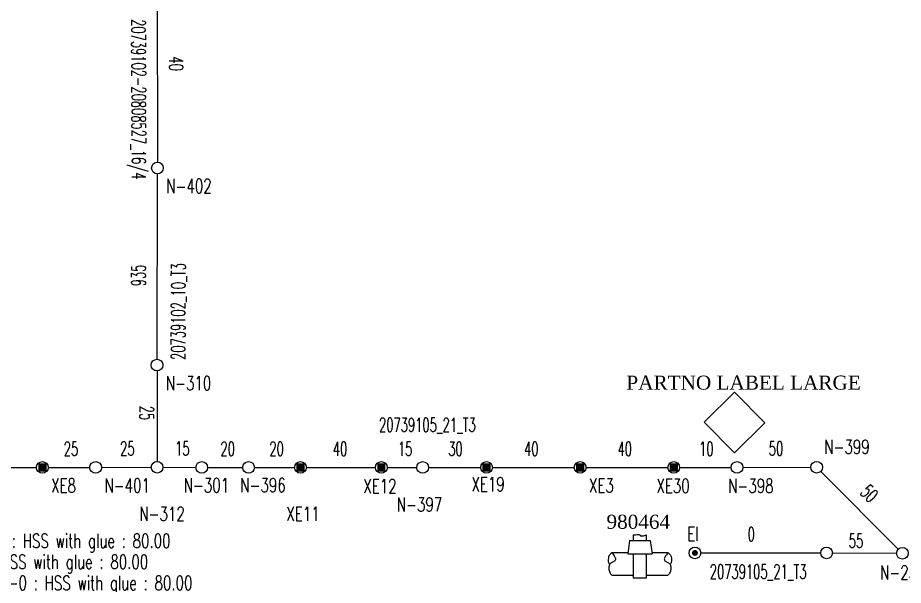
# Model space of a CAD drawing. Header units: millimetres. Extents: x -78 to 6757, y -2226 to 2184.
# Drawn here: x 1304.8 to 1683.4, y 1025.9 to 1268.4 of the extents above; entities that cross this region are included whole.
import ezdxf

# ---------------------------------------------------------------- set-up
doc = ezdxf.new("R2010")
doc.units = ezdxf.units.MM
for name, color, linetype in [('COVERINGS', 7, 'Continuous'), ('LAYER_0', 7, 'Continuous'), ('SELECTION', 7, 'Continuous'), ('SYMBOLS', 7, 'Continuous')]:
    doc.layers.add(name, color=color, linetype=linetype)
doc.styles.add('HS-BUNDLE-DIMENSION', font='ROMANS.SHX', dxfattribs={"width": 0.6, "height": 6})
doc.styles.add('HS-NODE', font='ROMANS.SHX', dxfattribs={"width": 0.7, "height": 6})
doc.styles.add('HS-PART-NO', font='ROMANS.SHX', dxfattribs={"width": 0.7, "height": 6})
doc.styles.get("Standard").update_dxf_attribs({"font": 'TIMES.TTF'})
doc.linetypes.add('20739102', pattern='A,0.0001,-0.2,[132,ltypeshp.shx,S=0.2,R=0,X=-0.2,Y=0],-0.2', length=0.4001)
doc.linetypes.add('20739105', pattern='A,0.0001,-0.2,[132,ltypeshp.shx,S=0.2,R=0,X=-0.2,Y=0],-0.2', length=0.4001)
doc.linetypes.add('20808527', pattern='A,0.4,-0.2,["X",Standard,S=0.3,R=0,X=-0.1,Y=-0.15],-0.2', length=0.8)
doc.linetypes.add('ZIPPED_TUBE', pattern='A,0.0001,-0.25,["~",Standard,S=1,R=0,X=-0.3,Y=-0.6],-0.25', length=0.5001)

# ---------------------------------------------------------------- blocks, each defined once
blk = doc.blocks.new('498003180A', base_point=(148.73, 107.2))
at = {"layer": 'COVERINGS', "color": 7}
for points in [[(133.73, 109.16), (133.45, 108.77), (133.09, 108.42), (132.77, 108.04), (132.44, 107.67), (132.16, 107.29), (132.05, 106.82), (131.89, 106.18), (131.78, 105.41), (131.83, 104.69), (131.86, 104.33), (131.93, 103.98), (132.05, 103.67), (132.18, 103.36), (132.36, 103.09), (132.61, 102.87)], [(133.73, 109.16), (134.05, 108.53), (134.58, 107.93), (135.01, 107.31), (135.22, 107.01), (135.41, 106.69), (135.53, 106.37), (135.64, 106.05), (135.69, 105.72), (135.62, 105.38), (135.56, 105.02), (135.35, 104.75), (135.07, 104.52), (134.79, 104.29), (134.44, 104.11), (134.08, 103.92), (133.73, 103.73), (133.37, 103.55), (133.07, 103.32), (132.77, 103.1), (132.53, 102.84), (132.43, 102.49), (132.29, 102.05), (132.21, 101.56), (132.19, 101.06), (132.17, 100.56), (132.22, 100.05), (132.33, 99.554), (132.43, 99.06), (132.6, 98.586), (132.83, 98.163), (133.07, 97.741), (133.37, 97.371), (133.73, 97.084)], [(163.73, 109.16), (163.42, 108.53), (162.88, 107.93), (162.45, 107.31), (162.24, 107.01), (162.05, 106.69), (161.93, 106.37), (161.82, 106.05), (161.77, 105.72), (161.84, 105.38), (161.9, 105.02), (162.11, 104.75), (162.39, 104.52), (162.67, 104.29), (163.02, 104.11), (163.38, 103.92), (163.73, 103.73), (164.1, 103.55), (164.39, 103.32), (164.69, 103.1), (164.93, 102.84), (165.04, 102.49), (165.17, 102.05), (165.25, 101.56), (165.27, 101.06), (165.29, 100.56), (165.24, 100.05), (165.14, 99.554), (165.03, 99.06), (164.86, 98.586), (164.63, 98.163), (164.39, 97.741), (164.1, 97.371), (163.73, 97.084)], [(163.73, 109.16), (164.01, 108.77), (164.37, 108.42), (164.7, 108.04), (165.02, 107.67), (165.3, 107.29), (165.41, 106.82), (165.57, 106.18), (165.68, 105.41), (165.63, 104.69), (165.6, 104.33), (165.53, 103.98), (165.41, 103.67), (165.28, 103.36), (165.1, 103.09), (164.85, 102.87)]]:
    blk.add_lwpolyline(points, dxfattribs=at)
at = {"layer": 'SELECTION', "color": 7}
for points in [[(145.23, 118.51), (145.81, 118.51), (146.43, 118.64), (147.03, 118.71), (147.33, 118.74), (147.62, 118.76), (147.91, 118.73), (148.19, 118.71), (148.47, 118.64), (148.73, 118.51), (148.89, 118.43), (148.88, 118.15), (149.05, 118.09), (149.29, 117.98), (149.55, 117.95), (149.81, 117.96), (150.07, 117.98), (150.33, 118.04), (150.6, 118.11), (151.14, 118.26), (151.69, 118.47), (152.22, 118.5)], [(145.23, 118.51), (145.23, 115.51), (152.23, 115.51), (152.23, 118.51)], [(143.23, 115.51), (142.23, 108.51)], [(143.23, 115.51), (154.23, 115.51)], [(154.23, 115.51), (155.23, 108.51)], [(133.73, 109.16), (142.32, 109.16)], [(155.14, 109.16), (163.73, 109.16)], [(142.23, 108.51), (155.23, 108.51)], [(145.23, 108.51), (145.23, 95.62), (152.23, 95.62), (152.23, 108.51)], [(133.73, 97.084), (145.23, 97.084)], [(152.23, 97.084), (163.73, 97.084)]]:
    blk.add_lwpolyline(points, dxfattribs=at)
blk = doc.blocks.new('498003180')
at = {"layer": 'SYMBOLS', "color": 0, "xscale": 0.8000000000000007, "yscale": 0.7999999999999972, "zscale": 0.8}
blk.add_blockref('498003180A', (104.79, -203.32), dxfattribs=at)
at = {"layer": 'LAYER_0', "color": 7, "linetype": 'Continuous', "insert": (90.52, -185.63), "char_height": 6, "width": 590.658, "attachment_point": 1}
blk.add_mtext('{\\fTimes New Roman|b0|i0|c0|p18;980464}', dxfattribs=at)
blk = doc.blocks.new('499003440')
at = {"layer": 'LAYER_0', "color": 7, "linetype": 'Continuous'}
blk.add_lwpolyline([(110.69, 48.3), (123.62, 35.26), (110.7, 22.46), (97.78, 35.5)], close=True, dxfattribs=at)
at = {"layer": 'LAYER_0', "color": 7, "linetype": 'Continuous', "insert": (64.48, 55.39), "char_height": 6, "width": 590.658, "attachment_point": 1}
blk.add_mtext('{\\fTimes New Roman|b0|i0|c0|p18;PARTNO LABEL LARGE}', dxfattribs=at)

msp = doc.modelspace()

# ---------------------------------------------------------------- linework, layer by layer
at = {"color": 7, "linetype": '20739102', "ltscale": 8}
for points in [[(1364.46, 1281.2), (1364.52, 1206.71)], [(1364.34, 1122.51), (1364.52, 1201.71)]]:
    msp.add_lwpolyline(points, dxfattribs=at)
at = {"color": 7, "linetype": '20808527', "ltscale": 8}
msp.add_lwpolyline([(1364.46, 1281.2), (1364.52, 1206.71)], dxfattribs=at)
at = {"color": 7, "ltscale": 8}
for points in [[(1364.33, 1117.51), (1364.38, 1078.89)], [(1340.61, 1076.31), (1361.89, 1076.39)], [(1366.89, 1076.38), (1380.95, 1076.31)], [(1648.08, 1074.62), (1681.23, 1041.39)], [(1653.06, 1039.75), (1680.49, 1039.63)]]:
    msp.add_lwpolyline(points, dxfattribs=at)
at = {"color": 7, "linetype": '20739105', "ltscale": 8}
for points in [[(1277.82, 1076.3), (1312.82, 1076.3)], [(1317.82, 1076.3), (1335.61, 1076.3)], [(1385.95, 1076.3), (1400.98, 1076.3)], [(1405.98, 1076.3), (1423.17, 1076.3)], [(1428.17, 1076.3), (1457.73, 1076.3)], [(1462.73, 1076.3), (1475.39, 1076.3)], [(1480.39, 1076.3), (1502.73, 1076.3)], [(1507.73, 1076.3), (1542.73, 1076.3)], [(1547.73, 1076.3), (1582.73, 1076.3)], [(1587.73, 1076.3), (1609.79, 1076.3)], [(1614.79, 1076.31), (1643.82, 1076.38)], [(1596.79, 1039.76), (1648.06, 1039.76)]]:
    msp.add_lwpolyline(points, dxfattribs=at)
at = {"color": 7, "linetype": 'Continuous'}
for points in [[(1314.44, 1075.42, 1.77, 1.77, 0), (1316.21, 1075.42, 1.77, 1.77, 0), (1316.21, 1077.19, 1.77, 1.77, 0), (1314.44, 1077.19, 1.77, 1.77, 0)], [(1314.44, 1077.19, 1.77, 1.77, 0), (1316.21, 1077.19, 1.77, 1.77, 0), (1316.21, 1075.42, 1.77, 1.77, 0), (1314.44, 1075.42, 1.77, 1.77, 0)], [(1424.79, 1075.42, 1.77, 1.77, 0), (1426.56, 1075.42, 1.77, 1.77, 0), (1426.56, 1077.19, 1.77, 1.77, 0), (1424.79, 1077.19, 1.77, 1.77, 0)], [(1424.79, 1077.19, 1.77, 1.77, 0), (1426.56, 1077.19, 1.77, 1.77, 0), (1426.56, 1075.42, 1.77, 1.77, 0), (1424.79, 1075.42, 1.77, 1.77, 0)], [(1459.35, 1075.42, 1.77, 1.77, 0), (1461.12, 1075.42, 1.77, 1.77, 0), (1461.12, 1077.19, 1.77, 1.77, 0), (1459.35, 1077.19, 1.77, 1.77, 0)], [(1459.35, 1077.19, 1.77, 1.77, 0), (1461.12, 1077.19, 1.77, 1.77, 0), (1461.12, 1075.42, 1.77, 1.77, 0), (1459.35, 1075.42, 1.77, 1.77, 0)], [(1504.35, 1075.42, 1.77, 1.77, 0), (1506.12, 1075.42, 1.77, 1.77, 0), (1506.12, 1077.19, 1.77, 1.77, 0), (1504.35, 1077.19, 1.77, 1.77, 0)], [(1504.35, 1077.19, 1.77, 1.77, 0), (1506.12, 1077.19, 1.77, 1.77, 0), (1506.12, 1075.42, 1.77, 1.77, 0), (1504.35, 1075.42, 1.77, 1.77, 0)], [(1544.35, 1075.42, 1.77, 1.77, 0), (1546.12, 1075.42, 1.77, 1.77, 0), (1546.12, 1077.19, 1.77, 1.77, 0), (1544.35, 1077.19, 1.77, 1.77, 0)], [(1544.35, 1077.19, 1.77, 1.77, 0), (1546.12, 1077.19, 1.77, 1.77, 0), (1546.12, 1075.42, 1.77, 1.77, 0), (1544.35, 1075.42, 1.77, 1.77, 0)], [(1584.35, 1075.42, 1.77, 1.77, 0), (1586.12, 1075.42, 1.77, 1.77, 0), (1586.12, 1077.19, 1.77, 1.77, 0), (1584.35, 1077.19, 1.77, 1.77, 0)], [(1584.35, 1077.19, 1.77, 1.77, 0), (1586.12, 1077.19, 1.77, 1.77, 0), (1586.12, 1075.42, 1.77, 1.77, 0), (1584.35, 1075.42, 1.77, 1.77, 0)], [(1593.67, 1039.76, 1.25, 1.25, 1), (1594.92, 1039.76, 1.25, 1.25, 1)]]:
    msp.add_lwpolyline(points, format="xyseb", close=True, dxfattribs=at)
for centre in [(1364.52, 1204.21), (1364.33, 1120.01), (1315.32, 1076.3), (1338.11, 1076.3), (1364.39, 1076.39), (1383.45, 1076.3), (1403.48, 1076.3), (1425.67, 1076.3), (1460.23, 1076.3), (1477.89, 1076.3), (1505.23, 1076.3), (1545.23, 1076.3), (1585.23, 1076.3), (1612.29, 1076.3), (1646.32, 1076.39), (1594.29, 1039.76), (1650.56, 1039.76), (1682.99, 1039.62)]:
    msp.add_circle(centre, 2.5, dxfattribs=at)

# ---------------------------------------------------------------- block references
at = {"linetype": 'ZIPPED_TUBE'}
for name, p in [('499003440', (1500.52, 1060.14)), ('498003180', (1465.96, 1241.71))]:
    msp.add_blockref(name, p, dxfattribs=at)

# ---------------------------------------------------------------- texts
at = {"color": 1, "linetype": 'Continuous', "ltscale": 8, "style": 'HS-BUNDLE-DIMENSION', "width": 0.6}
for s, rotation, p in [('20739102-20808527_16/4', 270.0478, (1353.47, 1267.79)), ('40', 270.0478, (1369.48, 1251.91)), ('935', 89.8695, (1359.41, 1153.7)), ('20739102_10_T3', 89.8695, (1376.37, 1122.23)), ('25', 270.0749, (1357, 1102.59)), ('25', 0.1991, (1348.61, 1081.34)), ('15', 359.7257, (1372.04, 1081.36)), ('50', 0.1403, (1625.89, 1081.34)), ('50', 314.928, (1664.53, 1065.21)), ('55', 359.7528, (1660.04, 1041.93))]:
    msp.add_text(s, height=6, rotation=rotation, dxfattribs=at).set_placement(p)
at = {"color": 5, "linetype": 'Continuous', "style": 'HS-NODE', "width": 0.7}
for s, p in [('N-402', (1368.27, 1193.54)), ('N-310', (1368.08, 1109.34)), ('N-399', (1649.57, 1082.08)), ('XE8', (1319.07, 1065.63)), ('N-401', (1341.86, 1065.63)), ('N-301', (1375.72, 1065.65)), ('N-396', (1399.93, 1065.68)), ('XE19', (1498.74, 1066.08)), ('XE3', (1548.98, 1065.63)), ('XE30', (1577.83, 1065.41)), ('N-398', (1608.47, 1065.42)), ('XE12', (1452.55, 1065.28)), ('N-397', (1466.81, 1057.45)), ('N-312', (1356.78, 1053.52)), ('XE11', (1419.63, 1053.43)), ('EI', (1591.03, 1044.91)), ('N-259', (1673.44, 1028.36))]:
    msp.add_text(s, height=6, dxfattribs=at).set_placement(p)
at = {"color": 1, "linetype": 'Continuous', "ltscale": 8, "style": 'HS-BUNDLE-DIMENSION', "width": 0.6}
for s, p in [('20739105_21_T3', (1459.25, 1091.52)), ('25', (1324.44, 1081.3)), ('20', (1391.46, 1081.3)), ('20', (1412.36, 1081.3)), ('40', (1439.5, 1081.3)), ('15', (1467.3, 1081.3)), ('30', (1488.83, 1081.3)), ('40', (1521.23, 1081.3)), ('40', (1561.23, 1081.3)), ('10', (1596.06, 1081.3)), ('0', (1616.8, 1044.76)), ('20739105_21_T3', (1600.64, 1028.76))]:
    msp.add_text(s, height=6, dxfattribs=at).set_placement(p)
at = {"color": 200, "linetype": 'Continuous', "style": 'HS-PART-NO', "width": 0.7}
for s, p in [('LEONI 491039251 : HSS with glue : 80.00', (1248.25, 1041.92)), ('VPT 20784162 : HSS with glue : 80.00', (1248.25, 1032.92)), ('SUPP HTAT 48/13-0 : HSS with glue : 80.00', (1248.25, 1023.92))]:
    msp.add_text(s, height=6, dxfattribs=at).set_placement(p)

doc.saveas('drawing.dxf')
